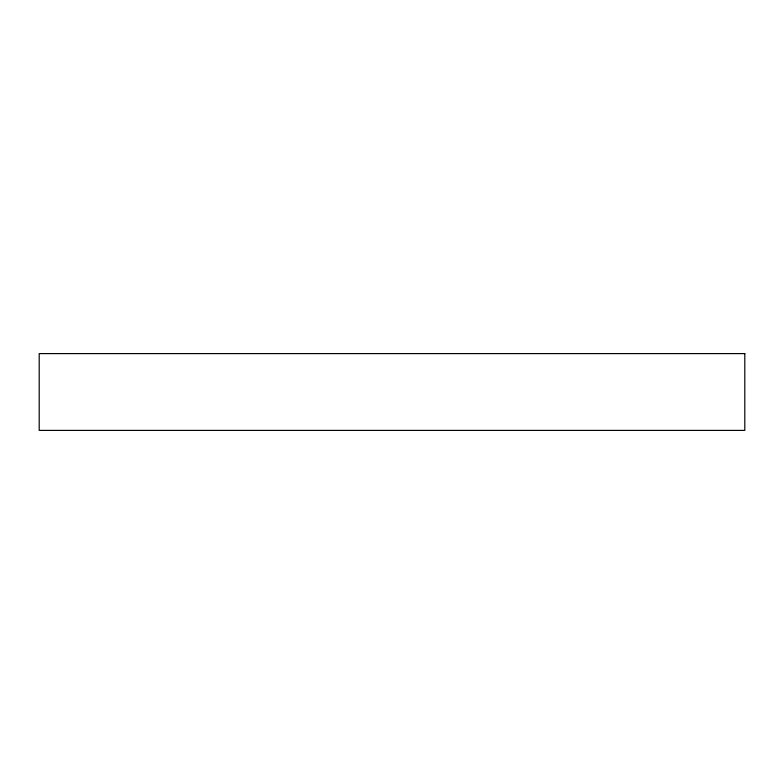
<?xml version="1.0" encoding="UTF-8"?>
<svg xmlns="http://www.w3.org/2000/svg" width="784" height="784" viewBox="0 0 784 784"><rect width="100%" height="100%" fill="white"/><g stroke="black" fill="none" stroke-linecap="round" stroke-linejoin="round"><path stroke-width="1.18" d="M744.8 353.604L39.2 353.604L39.2 430.396L744.8 430.396L744.8 353.604"/></g></svg>
